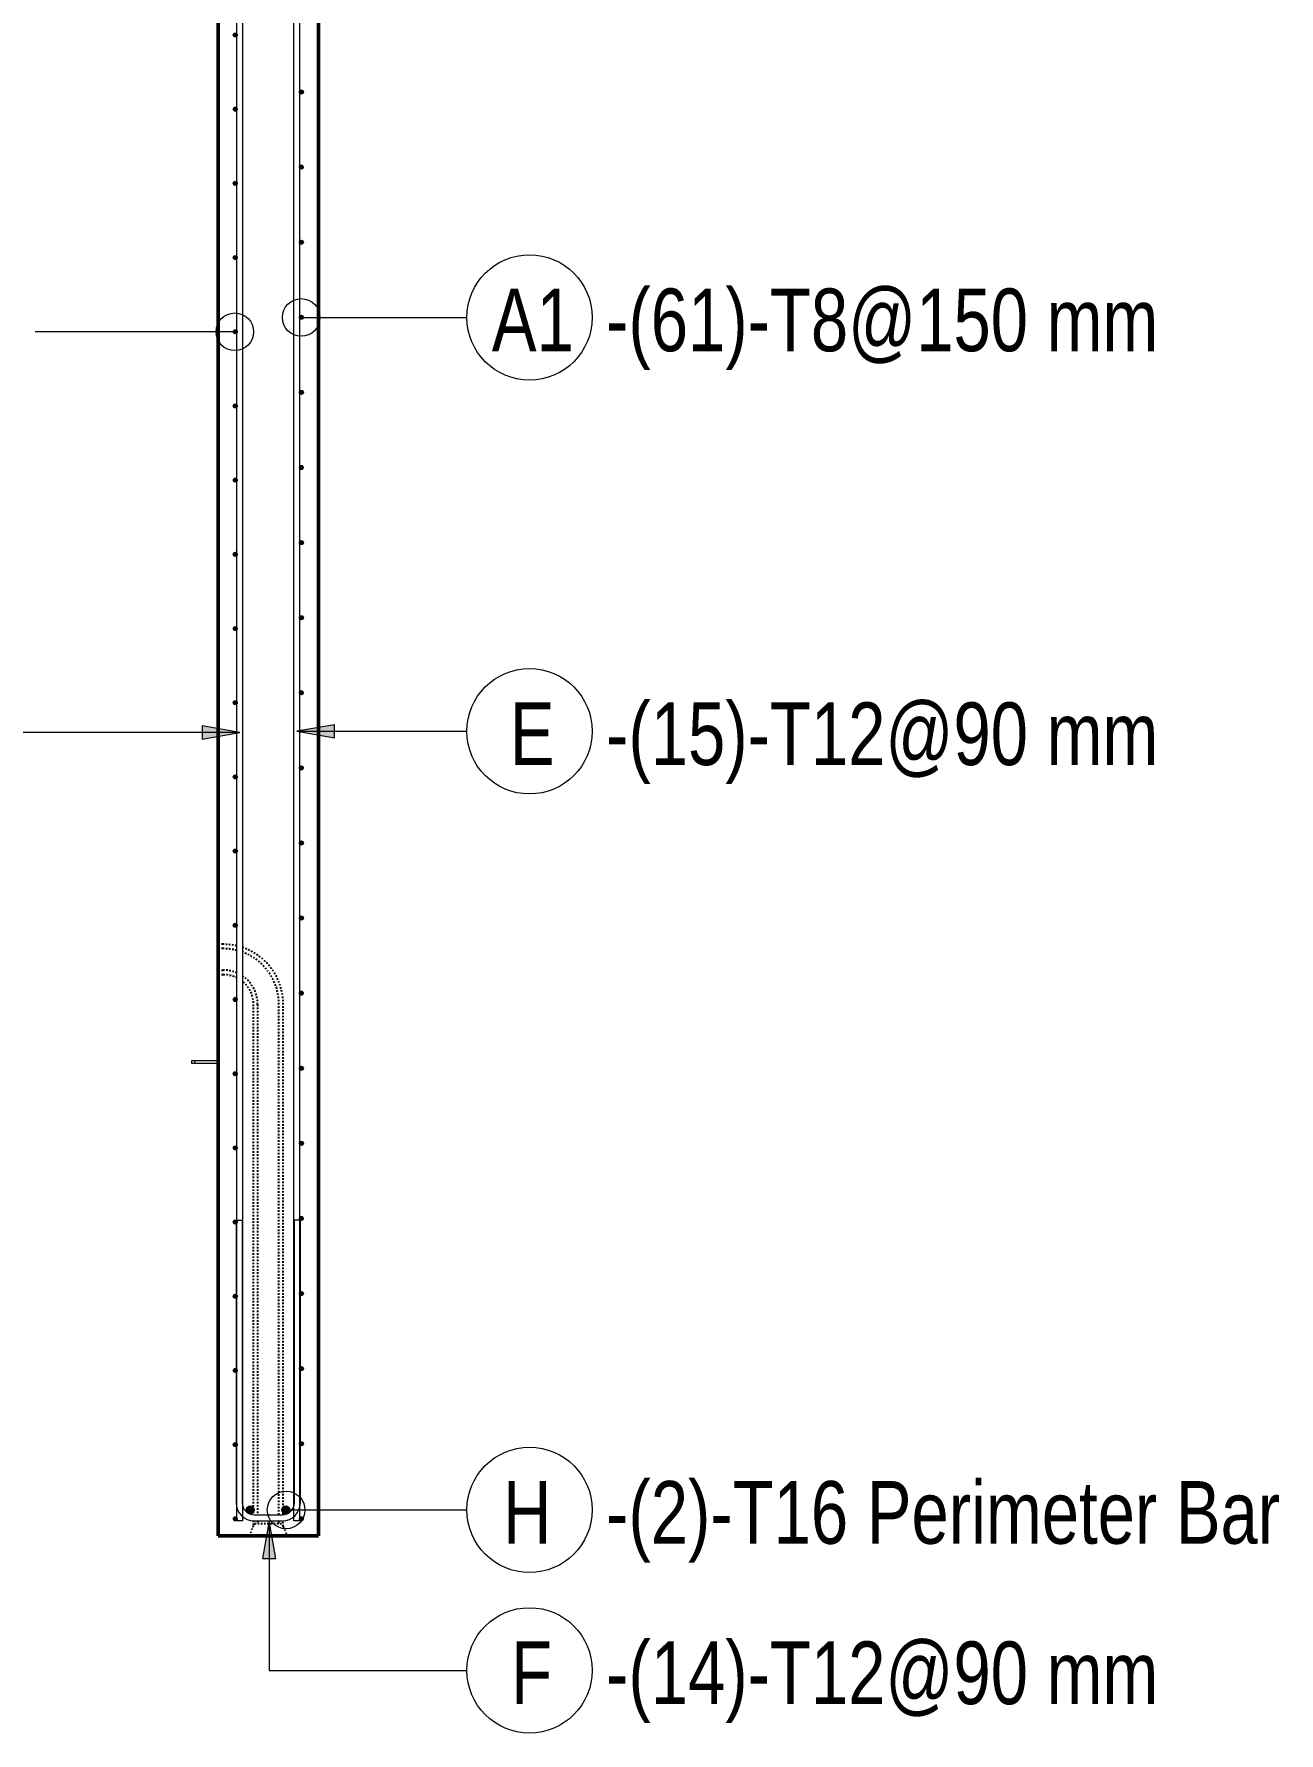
# Model space of a CAD drawing. Header units: millimetres. Extents: x -22025 to -1429, y -2879 to 29261.
# Drawn here: x -13966 to -11481, y -1788 to 1601 of the extents above; entities that cross this region are included whole.
import ezdxf

# ---------------------------------------------------------------- set-up
doc = ezdxf.new("R2010")
doc.units = ezdxf.units.MM
doc.linetypes.add('Dash', pattern=[6.36, 3.18, -3.18])
for name, color, linetype, lineweight in [('A-GENM', 13, 'Continuous', 18), ('A-WALL', 113, 'Continuous', 25), ('A-WALL-HDLN', 110, 'Dash', 25), ('S-RBAR', 171, 'Continuous', 18), ('S-RBAR-IDEN', 171, 'Continuous', 9)]:
    doc.layers.add(name, color=color, linetype=linetype, lineweight=lineweight)
doc.styles.add('Nirmala UI Semilight', font='NirmalaS.ttf', dxfattribs={"width": 0.8, "height": 125})

# ---------------------------------------------------------------- blocks, each defined once
blk = doc.blocks.new('RR spread anchor face based - RR-SA-1_4-160-2134593-Elevation Right Copy 1')
at = {"layer": 'A-GENM'}
for p, q in [((2458.8, -447), (2463.8, -447)), ((2458.8, -453), (2458.8, -447)), ((2463.8, -453), (2458.8, -453)), ((2463.8, -447), (2511.2, -447)), ((2463.8, -447), (2463.8, -453)), ((2511.2, -453), (2463.8, -453))]:
    blk.add_line(p, q, dxfattribs=at)
blk = doc.blocks.new('M_Rebar Tag_rfa Dimension - ARROW-793927-Elevation Right Copy 1')
at = {"layer": 'S-RBAR-IDEN'}
blk.add_circle((3132.6, -1663.2), 125, dxfattribs=at)
blk = doc.blocks.new('M_Rebar Tag_rfa Dimension - DOT 1_5-793931-Elevation Right Copy 1')
at = {"layer": 'S-RBAR-IDEN'}
blk.add_circle((3132.6, -1343.2), 125, dxfattribs=at)

msp = doc.modelspace()

# ---------------------------------------------------------------- hatches: boundary and pattern name
at = {"layer": 'S-RBAR'}
h = msp.add_hatch(color=256, dxfattribs=at)
edge = h.paths.add_edge_path()
edge.add_arc((-13564.32797, 1598.67213), 4, 0, 360)
for points in [[(-13564.32797, 1594.67213), (-13560.32797, 1598.67213), (-13564.32797, 1602.67213), (-13568.32797, 1598.67213)], [(-13432.32797, 1480.88552), (-13428.32797, 1484.88552), (-13432.32797, 1488.88552), (-13436.32797, 1484.88552)], [(-13564.32797, 1446.68852), (-13560.32797, 1450.68852), (-13564.32797, 1454.68852), (-13568.32797, 1450.68852)], [(-13432.32797, 1331.10207), (-13428.32797, 1335.10207), (-13432.32797, 1339.10207), (-13436.32797, 1335.10207)], [(-13564.32797, 1298.70492), (-13560.32797, 1302.70492), (-13564.32797, 1306.70492), (-13568.32797, 1302.70492)], [(-13432.32797, 1181.31863), (-13428.32797, 1185.31863), (-13432.32797, 1189.31863), (-13436.32797, 1185.31863)], [(-13564.32797, 1150.72131), (-13560.32797, 1154.72131), (-13564.32797, 1158.72131), (-13568.32797, 1154.72131)], [(-13432.32797, 1031.53518), (-13428.32797, 1035.53518), (-13432.32797, 1039.53518), (-13436.32797, 1035.53518)], [(-13564.32797, 1002.7377), (-13560.32797, 1006.7377), (-13564.32797, 1010.7377), (-13568.32797, 1006.7377)], [(-13432.32797, 881.75173), (-13428.32797, 885.75173), (-13432.32797, 889.75173), (-13436.32797, 885.75173)], [(-13564.32797, 854.7541), (-13560.32797, 858.7541), (-13564.32797, 862.7541), (-13568.32797, 858.7541)], [(-13564.32797, 706.77049), (-13560.32797, 710.77049), (-13564.32797, 714.77049), (-13568.32797, 710.77049)], [(-13432.32797, 731.96828), (-13428.32797, 735.96828), (-13432.32797, 739.96828), (-13436.32797, 735.96828)], [(-13432.32797, 582.18483), (-13428.32797, 586.18483), (-13432.32797, 590.18483), (-13436.32797, 586.18483)], [(-13564.32797, 558.78689), (-13560.32797, 562.78689), (-13564.32797, 566.78689), (-13568.32797, 562.78689)], [(-13564.32797, 410.80328), (-13560.32797, 414.80328), (-13564.32797, 418.80328), (-13568.32797, 414.80328)], [(-13432.32797, 432.40138), (-13428.32797, 436.40138), (-13432.32797, 440.40138), (-13436.32797, 436.40138)], [(-13432.32797, 282.61793), (-13428.32797, 286.61793), (-13432.32797, 290.61793), (-13436.32797, 286.61793)], [(-13564.32797, 262.81967), (-13560.32797, 266.81967), (-13564.32797, 270.81967), (-13568.32797, 266.81967)], [(-13432.32797, 132.83449), (-13428.32797, 136.83449), (-13432.32797, 140.83449), (-13436.32797, 136.83449)], [(-13564.32797, 114.83607), (-13560.32797, 118.83607), (-13564.32797, 122.83607), (-13568.32797, 118.83607)], [(-13564.32797, -33.14754), (-13560.32797, -29.14754), (-13564.32797, -25.14754), (-13568.32797, -29.14754)], [(-13432.32797, -16.94896), (-13428.32797, -12.94896), (-13432.32797, -8.94896), (-13436.32797, -12.94896), (-13434.71035, -14.56659)], [(-13432.32797, -166.73241), (-13428.32797, -162.73241), (-13432.32797, -158.73241), (-13436.32797, -162.73241)], [(-13564.32797, -181.13115), (-13560.32797, -177.13115), (-13564.32797, -173.13115), (-13568.32797, -177.13115)], [(-13564.32797, -329.11475), (-13560.32797, -325.11475), (-13564.32797, -321.11475), (-13568.32797, -325.11475)], [(-13432.32797, -316.51586), (-13428.32797, -312.51586), (-13432.32797, -308.51586), (-13436.32797, -312.51586)], [(-13564.32797, -477.09836), (-13560.32797, -473.09836), (-13564.32797, -469.09836), (-13568.32797, -473.09836)], [(-13432.32797, -466.29931), (-13428.32797, -462.29931), (-13432.32797, -458.29931), (-13436.32797, -462.29931)], [(-13432.32797, -616.08276), (-13428.32797, -612.08276), (-13432.32797, -608.08276), (-13436.32797, -612.08276)], [(-13564.32797, -625.08197), (-13560.32797, -621.08197), (-13564.32797, -617.08197), (-13568.32797, -621.08197)], [(-13564.32797, -773.06557), (-13560.32797, -769.06557), (-13564.32797, -765.06557), (-13568.32797, -769.06557)], [(-13432.32797, -765.86621), (-13428.32797, -761.86621), (-13432.32797, -757.86621), (-13436.32797, -761.86621)], [(-13564.32797, -921.04918), (-13560.32797, -917.04918), (-13564.32797, -913.04918), (-13568.32797, -917.04918)], [(-13432.32797, -915.64965), (-13428.32797, -911.64965), (-13432.32797, -907.64965), (-13436.32797, -911.64965)], [(-13564.32797, -1069.03279), (-13560.32797, -1065.03279), (-13564.32797, -1061.03279), (-13568.32797, -1065.03279)], [(-13432.32797, -1065.4331), (-13428.32797, -1061.4331), (-13432.32797, -1057.4331), (-13436.32797, -1061.4331)], [(-13564.32797, -1217.01639), (-13560.32797, -1213.01639), (-13564.32797, -1209.01639), (-13568.32797, -1213.01639)], [(-13432.32797, -1215.21655), (-13428.32797, -1211.21655), (-13432.32797, -1207.21655), (-13436.32797, -1211.21655)], [(-13531.87935, -1350.85823), (-13526.35149, -1343.24978), (-13531.87935, -1335.64133), (-13540.82362, -1338.5475), (-13540.82362, -1347.95206), (-13539.4926, -1348.38454)], [(-13461.06757, -1350.85823), (-13455.5397, -1343.24978), (-13461.06757, -1335.64133), (-13470.01184, -1338.5475), (-13470.01184, -1347.95206)], [(-13564.32797, -1365), (-13560.32797, -1361), (-13564.32797, -1357), (-13568.32797, -1361)], [(-13432.32797, -1365), (-13428.32797, -1361), (-13432.32797, -1357), (-13436.32797, -1361)]]:
    msp.add_hatch(color=256, dxfattribs=at).paths.add_polyline_path(points)
h = msp.add_hatch(color=256, dxfattribs=at)
edge = h.paths.add_edge_path()
edge.add_arc((-13432.32797, 1484.88552), 4, 0, 360)
h = msp.add_hatch(color=256, dxfattribs=at)
edge = h.paths.add_edge_path()
edge.add_arc((-13564.32797, 1450.68852), 4, 0, 360)
h = msp.add_hatch(color=256, dxfattribs=at)
edge = h.paths.add_edge_path()
edge.add_arc((-13432.32797, 1335.10207), 4, 0, 360)
h = msp.add_hatch(color=256, dxfattribs=at)
edge = h.paths.add_edge_path()
edge.add_arc((-13564.32797, 1302.70492), 4, 0, 360)
h = msp.add_hatch(color=256, dxfattribs=at)
edge = h.paths.add_edge_path()
edge.add_arc((-13432.32797, 1185.31863), 4, 0, 360)
h = msp.add_hatch(color=256, dxfattribs=at)
edge = h.paths.add_edge_path()
edge.add_arc((-13564.32797, 1154.72131), 4, 0, 360)
h = msp.add_hatch(color=256, dxfattribs=at)
edge = h.paths.add_edge_path()
edge.add_arc((-13432.32797, 1035.53518), 4, 0, 360)
h = msp.add_hatch(color=256, dxfattribs=at)
edge = h.paths.add_edge_path()
edge.add_arc((-13564.32797, 1006.7377), 4, 0, 360)
h = msp.add_hatch(color=256, dxfattribs=at)
edge = h.paths.add_edge_path()
edge.add_arc((-13432.32797, 885.75173), 4, 0, 360)
h = msp.add_hatch(color=256, dxfattribs=at)
edge = h.paths.add_edge_path()
edge.add_arc((-13564.32797, 858.7541), 4, 0, 360)
h = msp.add_hatch(color=256, dxfattribs=at)
edge = h.paths.add_edge_path()
edge.add_arc((-13564.32797, 710.77049), 4, 0, 360)
h = msp.add_hatch(color=256, dxfattribs=at)
edge = h.paths.add_edge_path()
edge.add_arc((-13432.32797, 735.96828), 4, 0, 360)
h = msp.add_hatch(color=256, dxfattribs=at)
edge = h.paths.add_edge_path()
edge.add_arc((-13432.32797, 586.18483), 4, 0, 360)
h = msp.add_hatch(color=256, dxfattribs=at)
edge = h.paths.add_edge_path()
edge.add_arc((-13564.32797, 562.78689), 4, 0, 360)
h = msp.add_hatch(color=256, dxfattribs=at)
edge = h.paths.add_edge_path()
edge.add_arc((-13564.32797, 414.80328), 4, 0, 360)
h = msp.add_hatch(color=256, dxfattribs=at)
edge = h.paths.add_edge_path()
edge.add_arc((-13432.32797, 436.40138), 4, 0, 360)
h = msp.add_hatch(color=256, dxfattribs=at)
edge = h.paths.add_edge_path()
edge.add_arc((-13432.32797, 286.61793), 4, 0, 360)
h = msp.add_hatch(color=256, dxfattribs=at)
edge = h.paths.add_edge_path()
edge.add_arc((-13564.32797, 266.81967), 4, 0, 360)
h = msp.add_hatch(color=256, dxfattribs=at)
edge = h.paths.add_edge_path()
edge.add_arc((-13432.32797, 136.83449), 4, 0, 360)
h = msp.add_hatch(color=256, dxfattribs=at)
edge = h.paths.add_edge_path()
edge.add_arc((-13564.32797, 118.83607), 4, 0, 360)
h = msp.add_hatch(color=256, dxfattribs=at)
edge = h.paths.add_edge_path()
edge.add_arc((-13564.32797, -29.14754), 4, 0, 360)
h = msp.add_hatch(color=256, dxfattribs=at)
edge = h.paths.add_edge_path()
edge.add_arc((-13432.32797, -12.94896), 4, 0, 360)
h = msp.add_hatch(color=256, dxfattribs=at)
edge = h.paths.add_edge_path()
edge.add_arc((-13432.32797, -162.73241), 4, 0, 360)
h = msp.add_hatch(color=256, dxfattribs=at)
edge = h.paths.add_edge_path()
edge.add_arc((-13564.32797, -177.13115), 4, 0, 360)
h = msp.add_hatch(color=256, dxfattribs=at)
edge = h.paths.add_edge_path()
edge.add_arc((-13564.32797, -325.11475), 4, 0, 360)
h = msp.add_hatch(color=256, dxfattribs=at)
edge = h.paths.add_edge_path()
edge.add_arc((-13432.32797, -312.51586), 4, 0, 360)
h = msp.add_hatch(color=256, dxfattribs=at)
edge = h.paths.add_edge_path()
edge.add_arc((-13564.32797, -473.09836), 4, 0, 360)
h = msp.add_hatch(color=256, dxfattribs=at)
edge = h.paths.add_edge_path()
edge.add_arc((-13432.32797, -462.29931), 4, 0, 360)
h = msp.add_hatch(color=256, dxfattribs=at)
edge = h.paths.add_edge_path()
edge.add_arc((-13432.32797, -612.08276), 4, 0, 360)
h = msp.add_hatch(color=256, dxfattribs=at)
edge = h.paths.add_edge_path()
edge.add_arc((-13564.32797, -621.08197), 4, 0, 360)
h = msp.add_hatch(color=256, dxfattribs=at)
edge = h.paths.add_edge_path()
edge.add_arc((-13564.32797, -769.06557), 4, 0, 360)
h = msp.add_hatch(color=256, dxfattribs=at)
edge = h.paths.add_edge_path()
edge.add_arc((-13432.32797, -761.86621), 4, 0, 360)
h = msp.add_hatch(color=256, dxfattribs=at)
edge = h.paths.add_edge_path()
edge.add_arc((-13564.32797, -917.04918), 4, 0, 360)
h = msp.add_hatch(color=256, dxfattribs=at)
edge = h.paths.add_edge_path()
edge.add_arc((-13432.32797, -911.64965), 4, 0, 360)
h = msp.add_hatch(color=256, dxfattribs=at)
edge = h.paths.add_edge_path()
edge.add_arc((-13564.32797, -1065.03279), 4, 0, 360)
h = msp.add_hatch(color=256, dxfattribs=at)
edge = h.paths.add_edge_path()
edge.add_arc((-13432.32797, -1061.4331), 4, 0, 360)
h = msp.add_hatch(color=256, dxfattribs=at)
edge = h.paths.add_edge_path()
edge.add_arc((-13564.32797, -1213.01639), 4, 0, 360)
h = msp.add_hatch(color=256, dxfattribs=at)
edge = h.paths.add_edge_path()
edge.add_arc((-13432.32797, -1211.21655), 4, 0, 360)
h = msp.add_hatch(color=256, dxfattribs=at)
edge = h.paths.add_edge_path()
edge.add_arc((-13534.35149, -1343.24978), 8, 0, 360)
h = msp.add_hatch(color=256, dxfattribs=at)
edge = h.paths.add_edge_path()
edge.add_arc((-13463.5397, -1343.24978), 8, 0, 360)
h = msp.add_hatch(color=256, dxfattribs=at)
edge = h.paths.add_edge_path()
edge.add_arc((-13564.32797, -1361), 4, 0, 360)
h = msp.add_hatch(color=256, dxfattribs=at)
edge = h.paths.add_edge_path()
edge.add_arc((-13432.32797, -1361), 4, 0, 360)
at = {"layer": 'S-RBAR-IDEN'}
for points in [[(-13555.22721, 207.64758), (-13630.22721, 220.8721), (-13630.22721, 194.42305)], [(-13441.42873, 209.81736), (-13366.42873, 196.59284), (-13366.42873, 223.04189)], [(-13496.44635, -1365), (-13509.67087, -1440), (-13483.22183, -1440)]]:
    msp.add_hatch(color=256, dxfattribs=at).paths.add_polyline_path(points)

# ---------------------------------------------------------------- linework, layer by layer
at = {"layer": 'A-WALL', "lineweight": 50}
for p, q in [((-13398.32797, -1395), (-13398.32797, 3650)), ((-13598.32797, 3035), (-13598.32797, -1395)), ((-13598.32797, -1395), (-13398.32797, -1395))]:
    msp.add_line(p, q, dxfattribs=at)
at = {"layer": 'A-WALL-HDLN'}
for p, q in [((-13588.32797, -215), (-13598.32797, -215)), ((-13588.32797, -223.68175), (-13598.32797, -223.68175)), ((-13598.32797, -266.31825), (-13588.32797, -266.31825)), ((-13598.32797, -275), (-13588.32797, -275)), ((-13528.32797, -335), (-13528.32797, -1352.7367)), ((-13519.64622, -335), (-13519.64622, -1353)), ((-13477.00972, -1353), (-13477.00972, -335)), ((-13468.32797, -1352.7367), (-13468.32797, -335)), ((-13535.82797, -1395), (-13528.34635, -1376.29595)), ((-13528.32797, -1364.7367), (-13528.32797, -1376.25)), ((-13525.82797, -1370), (-13470.82797, -1370)), ((-13519.64622, -1365), (-13519.64622, -1370)), ((-13477.00972, -1370), (-13477.00972, -1365)), ((-13468.32797, -1376.25), (-13468.32797, -1364.7367)), ((-13468.30959, -1376.29595), (-13460.82797, -1395))]:
    msp.add_line(p, q, dxfattribs=at)
at = {"layer": 'A-WALL-HDLN', "flags": 128}
for points in [[(-13561.22721, -218.12436), (-13563.21933, -217.65625), (-13567.93191, -216.74603), (-13572.67713, -216.025), (-13577.44738, -215.4943), (-13582.23503, -215.15478), (-13587.03244, -215.00699), (-13588.32797, -215)], [(-13468.32797, -335), (-13468.42396, -330.20128), (-13468.71177, -325.41024), (-13469.19093, -320.63454), (-13469.8607, -315.88182), (-13470.71998, -311.15968), (-13471.76741, -306.47568), (-13473.00132, -301.83732), (-13474.41972, -297.25201), (-13476.02035, -292.72709), (-13477.80065, -288.2698), (-13479.75777, -283.88726), (-13481.88858, -279.5865), (-13484.18967, -275.37438), (-13486.65736, -271.25766), (-13489.2877, -267.2429), (-13492.07648, -263.33655), (-13495.01924, -259.54484), (-13498.11128, -255.87384), (-13501.34765, -252.32943), (-13504.72317, -248.91727), (-13508.23243, -245.64283), (-13511.86983, -242.51133), (-13515.62955, -239.52781), (-13519.50557, -236.69701), (-13523.49169, -234.02348), (-13527.58154, -231.51149), (-13531.76857, -229.16506), (-13536.04608, -226.98795), (-13540.40723, -224.98363), (-13544.84504, -223.15531), (-13549.22721, -221.55174)], [(-13588.32797, -275), (-13585.92861, -275.04799), (-13583.53309, -275.1919), (-13581.14524, -275.43148), (-13578.76888, -275.76636), (-13576.40781, -276.19601), (-13574.06581, -276.71972), (-13571.74663, -277.33667), (-13569.45398, -278.04587), (-13567.19152, -278.84619), (-13564.96287, -279.73634), (-13562.7716, -280.7149), (-13561.22721, -281.48007)], [(-13548.76489, -289.89166), (-13546.99268, -291.50984), (-13545.28661, -293.1976), (-13543.64938, -294.95223), (-13542.08364, -296.77093), (-13540.59187, -298.65079), (-13539.17648, -300.5888), (-13537.83971, -302.58186), (-13536.58372, -304.62678), (-13535.4105, -306.7203), (-13534.32194, -308.85905), (-13533.31978, -311.03963), (-13532.40563, -313.25853), (-13531.58093, -315.51222), (-13530.84702, -317.79709), (-13530.20506, -320.10947), (-13529.65609, -322.44568), (-13529.20099, -324.80197), (-13528.84047, -327.17458), (-13528.57512, -329.5597), (-13528.40536, -331.95353), (-13528.33147, -334.35223), (-13528.32797, -335)], [(-13525.82797, -1370), (-13526.91301, -1372.71259), (-13527.69632, -1374.67088), (-13528.16964, -1375.85417), (-13528.31225, -1376.21069)], [(-13468.34369, -1376.21069), (-13468.4863, -1375.85417), (-13468.95962, -1374.67088), (-13469.74293, -1372.71259), (-13470.82797, -1370)]]:
    msp.add_lwpolyline(points, dxfattribs=at)
at = {"layer": 'A-WALL-HDLN'}
for radius, start, end in [(111.31825, 75.89055045, 90), (111.31825, 360, 69.25122904), (68.68175, 66.55620379, 90), (68.68175, 0, 54.98059805)]:
    msp.add_arc((-13588.32797, -335), radius, start, end, dxfattribs=at)
at = {"layer": 'S-RBAR'}
for p, q in [((-13561.22721, -1365), (-13561.22721, 7670)), ((-13549.22721, -1365), (-13549.22721, 7670)), ((-13447.42873, -1365), (-13447.42873, 7629.60692)), ((-13435.42873, -1365), (-13435.42873, 7629.60692)), ((-13564.32797, 1602.67213), (-13568.32797, 1598.67213)), ((-13568.32797, 1598.67213), (-13564.32797, 1594.67213)), ((-13560.32797, 1598.67213), (-13564.32797, 1602.67213)), ((-13564.32797, 1594.67213), (-13560.32797, 1598.67213)), ((-13432.32797, 1488.88552), (-13436.32797, 1484.88552)), ((-13436.32797, 1484.88552), (-13432.32797, 1480.88552)), ((-13428.32797, 1484.88552), (-13432.32797, 1488.88552)), ((-13432.32797, 1480.88552), (-13428.32797, 1484.88552)), ((-13564.32797, 1454.68852), (-13568.32797, 1450.68852)), ((-13568.32797, 1450.68852), (-13564.32797, 1446.68852)), ((-13560.32797, 1450.68852), (-13564.32797, 1454.68852)), ((-13564.32797, 1446.68852), (-13560.32797, 1450.68852)), ((-13432.32797, 1339.10207), (-13436.32797, 1335.10207)), ((-13436.32797, 1335.10207), (-13432.32797, 1331.10207)), ((-13428.32797, 1335.10207), (-13432.32797, 1339.10207)), ((-13432.32797, 1331.10207), (-13428.32797, 1335.10207)), ((-13564.32797, 1306.70492), (-13568.32797, 1302.70492)), ((-13568.32797, 1302.70492), (-13564.32797, 1298.70492)), ((-13560.32797, 1302.70492), (-13564.32797, 1306.70492)), ((-13564.32797, 1298.70492), (-13560.32797, 1302.70492)), ((-13432.32797, 1189.31863), (-13436.32797, 1185.31863)), ((-13428.32797, 1185.31863), (-13432.32797, 1189.31863)), ((-13564.32797, 1158.72131), (-13568.32797, 1154.72131)), ((-13568.32797, 1154.72131), (-13564.32797, 1150.72131)), ((-13560.32797, 1154.72131), (-13564.32797, 1158.72131)), ((-13564.32797, 1150.72131), (-13560.32797, 1154.72131)), ((-13436.32797, 1185.31863), (-13432.32797, 1181.31863)), ((-13432.32797, 1181.31863), (-13428.32797, 1185.31863)), ((-13432.32797, 1039.53518), (-13436.32797, 1035.53518)), ((-13436.32797, 1035.53518), (-13432.32797, 1031.53518)), ((-13428.32797, 1035.53518), (-13432.32797, 1039.53518)), ((-13432.32797, 1031.53518), (-13428.32797, 1035.53518)), ((-13564.32797, 1010.7377), (-13568.32797, 1006.7377)), ((-13568.32797, 1006.7377), (-13564.32797, 1002.7377)), ((-13560.32797, 1006.7377), (-13564.32797, 1010.7377)), ((-13564.32797, 1002.7377), (-13560.32797, 1006.7377)), ((-13432.32797, 889.75173), (-13436.32797, 885.75173)), ((-13436.32797, 885.75173), (-13432.32797, 881.75173)), ((-13428.32797, 885.75173), (-13432.32797, 889.75173)), ((-13432.32797, 881.75173), (-13428.32797, 885.75173)), ((-13564.32797, 862.7541), (-13568.32797, 858.7541)), ((-13568.32797, 858.7541), (-13564.32797, 854.7541)), ((-13560.32797, 858.7541), (-13564.32797, 862.7541)), ((-13564.32797, 854.7541), (-13560.32797, 858.7541)), ((-13564.32797, 714.77049), (-13568.32797, 710.77049)), ((-13560.32797, 710.77049), (-13564.32797, 714.77049)), ((-13432.32797, 739.96828), (-13436.32797, 735.96828)), ((-13436.32797, 735.96828), (-13432.32797, 731.96828)), ((-13428.32797, 735.96828), (-13432.32797, 739.96828)), ((-13432.32797, 731.96828), (-13428.32797, 735.96828)), ((-13568.32797, 710.77049), (-13564.32797, 706.77049)), ((-13564.32797, 706.77049), (-13560.32797, 710.77049)), ((-13432.32797, 590.18483), (-13436.32797, 586.18483)), ((-13436.32797, 586.18483), (-13432.32797, 582.18483)), ((-13428.32797, 586.18483), (-13432.32797, 590.18483)), ((-13432.32797, 582.18483), (-13428.32797, 586.18483)), ((-13564.32797, 566.78689), (-13568.32797, 562.78689)), ((-13568.32797, 562.78689), (-13564.32797, 558.78689)), ((-13560.32797, 562.78689), (-13564.32797, 566.78689)), ((-13564.32797, 558.78689), (-13560.32797, 562.78689)), ((-13564.32797, 418.80328), (-13568.32797, 414.80328)), ((-13568.32797, 414.80328), (-13564.32797, 410.80328)), ((-13560.32797, 414.80328), (-13564.32797, 418.80328)), ((-13564.32797, 410.80328), (-13560.32797, 414.80328)), ((-13432.32797, 440.40138), (-13436.32797, 436.40138)), ((-13436.32797, 436.40138), (-13432.32797, 432.40138)), ((-13428.32797, 436.40138), (-13432.32797, 440.40138)), ((-13432.32797, 432.40138), (-13428.32797, 436.40138)), ((-13432.32797, 290.61793), (-13436.32797, 286.61793)), ((-13436.32797, 286.61793), (-13432.32797, 282.61793)), ((-13428.32797, 286.61793), (-13432.32797, 290.61793)), ((-13432.32797, 282.61793), (-13428.32797, 286.61793)), ((-13564.32797, 270.81967), (-13568.32797, 266.81967)), ((-13568.32797, 266.81967), (-13564.32797, 262.81967)), ((-13560.32797, 266.81967), (-13564.32797, 270.81967)), ((-13564.32797, 262.81967), (-13560.32797, 266.81967)), ((-13432.32797, 140.83449), (-13436.32797, 136.83449)), ((-13436.32797, 136.83449), (-13432.32797, 132.83449)), ((-13428.32797, 136.83449), (-13432.32797, 140.83449)), ((-13432.32797, 132.83449), (-13428.32797, 136.83449)), ((-13564.32797, 122.83607), (-13568.32797, 118.83607)), ((-13568.32797, 118.83607), (-13564.32797, 114.83607)), ((-13560.32797, 118.83607), (-13564.32797, 122.83607)), ((-13564.32797, 114.83607), (-13560.32797, 118.83607)), ((-13564.32797, -25.14754), (-13568.32797, -29.14754)), ((-13568.32797, -29.14754), (-13564.32797, -33.14754)), ((-13560.32797, -29.14754), (-13564.32797, -25.14754)), ((-13564.32797, -33.14754), (-13560.32797, -29.14754)), ((-13432.32797, -8.94896), (-13436.32797, -12.94896)), ((-13436.32797, -12.94896), (-13434.71035, -14.56659)), ((-13434.71035, -14.56659), (-13432.32797, -16.94896)), ((-13428.32797, -12.94896), (-13432.32797, -8.94896)), ((-13432.32797, -16.94896), (-13428.32797, -12.94896)), ((-13432.32797, -158.73241), (-13436.32797, -162.73241)), ((-13436.32797, -162.73241), (-13432.32797, -166.73241)), ((-13428.32797, -162.73241), (-13432.32797, -158.73241)), ((-13432.32797, -166.73241), (-13428.32797, -162.73241)), ((-13564.32797, -173.13115), (-13568.32797, -177.13115)), ((-13568.32797, -177.13115), (-13564.32797, -181.13115)), ((-13560.32797, -177.13115), (-13564.32797, -173.13115)), ((-13564.32797, -181.13115), (-13560.32797, -177.13115)), ((-13564.32797, -321.11475), (-13568.32797, -325.11475)), ((-13568.32797, -325.11475), (-13564.32797, -329.11475)), ((-13560.32797, -325.11475), (-13564.32797, -321.11475)), ((-13564.32797, -329.11475), (-13560.32797, -325.11475)), ((-13432.32797, -308.51586), (-13436.32797, -312.51586)), ((-13436.32797, -312.51586), (-13432.32797, -316.51586)), ((-13428.32797, -312.51586), (-13432.32797, -308.51586)), ((-13432.32797, -316.51586), (-13428.32797, -312.51586)), ((-13564.32797, -469.09836), (-13568.32797, -473.09836)), ((-13568.32797, -473.09836), (-13564.32797, -477.09836)), ((-13560.32797, -473.09836), (-13564.32797, -469.09836)), ((-13564.32797, -477.09836), (-13560.32797, -473.09836)), ((-13432.32797, -458.29931), (-13436.32797, -462.29931)), ((-13436.32797, -462.29931), (-13432.32797, -466.29931)), ((-13428.32797, -462.29931), (-13432.32797, -458.29931)), ((-13432.32797, -466.29931), (-13428.32797, -462.29931)), ((-13432.32797, -608.08276), (-13436.32797, -612.08276)), ((-13428.32797, -612.08276), (-13432.32797, -608.08276)), ((-13564.32797, -617.08197), (-13568.32797, -621.08197)), ((-13568.32797, -621.08197), (-13564.32797, -625.08197)), ((-13560.32797, -621.08197), (-13564.32797, -617.08197)), ((-13564.32797, -625.08197), (-13560.32797, -621.08197)), ((-13436.32797, -612.08276), (-13432.32797, -616.08276)), ((-13432.32797, -616.08276), (-13428.32797, -612.08276)), ((-13564.32797, -765.06557), (-13568.32797, -769.06557)), ((-13568.32797, -769.06557), (-13564.32797, -773.06557)), ((-13560.32797, -769.06557), (-13564.32797, -765.06557)), ((-13564.32797, -773.06557), (-13560.32797, -769.06557)), ((-13562.32797, -765), (-13562.32797, -1329)), ((-13562.32797, -765), (-13550.32797, -765)), ((-13550.32797, -765), (-13550.32797, -1329)), ((-13434.32797, -765), (-13446.32797, -765)), ((-13446.32797, -1329), (-13446.32797, -765)), ((-13432.32797, -757.86621), (-13436.32797, -761.86621)), ((-13436.32797, -761.86621), (-13432.32797, -765.86621)), ((-13434.32797, -1329), (-13434.32797, -765)), ((-13428.32797, -761.86621), (-13432.32797, -757.86621)), ((-13432.32797, -765.86621), (-13428.32797, -761.86621)), ((-13564.32797, -913.04918), (-13568.32797, -917.04918)), ((-13560.32797, -917.04918), (-13564.32797, -913.04918)), ((-13432.32797, -907.64965), (-13436.32797, -911.64965)), ((-13436.32797, -911.64965), (-13432.32797, -915.64965)), ((-13428.32797, -911.64965), (-13432.32797, -907.64965)), ((-13432.32797, -915.64965), (-13428.32797, -911.64965)), ((-13568.32797, -917.04918), (-13564.32797, -921.04918)), ((-13564.32797, -921.04918), (-13560.32797, -917.04918)), ((-13564.32797, -1061.03279), (-13568.32797, -1065.03279)), ((-13568.32797, -1065.03279), (-13564.32797, -1069.03279)), ((-13560.32797, -1065.03279), (-13564.32797, -1061.03279)), ((-13564.32797, -1069.03279), (-13560.32797, -1065.03279)), ((-13432.32797, -1057.4331), (-13436.32797, -1061.4331)), ((-13436.32797, -1061.4331), (-13432.32797, -1065.4331)), ((-13428.32797, -1061.4331), (-13432.32797, -1057.4331)), ((-13432.32797, -1065.4331), (-13428.32797, -1061.4331)), ((-13564.32797, -1209.01639), (-13568.32797, -1213.01639)), ((-13568.32797, -1213.01639), (-13564.32797, -1217.01639)), ((-13560.32797, -1213.01639), (-13564.32797, -1209.01639)), ((-13564.32797, -1217.01639), (-13560.32797, -1213.01639)), ((-13432.32797, -1207.21655), (-13436.32797, -1211.21655)), ((-13436.32797, -1211.21655), (-13432.32797, -1215.21655)), ((-13428.32797, -1211.21655), (-13432.32797, -1207.21655)), ((-13432.32797, -1215.21655), (-13428.32797, -1211.21655)), ((-13531.87935, -1335.64133), (-13540.82362, -1338.5475)), ((-13540.82362, -1338.5475), (-13540.82362, -1347.95206)), ((-13540.82362, -1347.95206), (-13539.4926, -1348.38454)), ((-13539.4926, -1348.38454), (-13531.87935, -1350.85823)), ((-13526.35149, -1343.24978), (-13531.87935, -1335.64133)), ((-13531.87935, -1350.85823), (-13526.35149, -1343.24978)), ((-13526.32797, -1353), (-13470.32797, -1353)), ((-13461.06757, -1335.64133), (-13470.01184, -1338.5475)), ((-13470.01184, -1338.5475), (-13470.01184, -1347.95206)), ((-13470.01184, -1347.95206), (-13461.06757, -1350.85823)), ((-13455.5397, -1343.24978), (-13461.06757, -1335.64133)), ((-13461.06757, -1350.85823), (-13455.5397, -1343.24978)), ((-13564.32797, -1357), (-13568.32797, -1361)), ((-13568.32797, -1361), (-13564.32797, -1365)), ((-13560.32797, -1361), (-13564.32797, -1357)), ((-13564.32797, -1365), (-13560.32797, -1361)), ((-13549.22721, -1365), (-13561.22721, -1365)), ((-13526.32797, -1365), (-13470.32797, -1365)), ((-13435.42873, -1365), (-13447.42873, -1365)), ((-13432.32797, -1357), (-13436.32797, -1361)), ((-13436.32797, -1361), (-13432.32797, -1365)), ((-13428.32797, -1361), (-13432.32797, -1357)), ((-13432.32797, -1365), (-13428.32797, -1361))]:
    msp.add_line(p, q, dxfattribs=at)
for centre, radius in [((-13564.32797, 1598.67213), 4), ((-13432.32797, 1484.88552), 4), ((-13564.32797, 1450.68852), 4), ((-13432.32797, 1335.10207), 4), ((-13564.32797, 1302.70492), 4), ((-13432.32797, 1185.31863), 4), ((-13564.32797, 1154.72131), 4), ((-13432.32797, 1035.53518), 4), ((-13564.32797, 1006.7377), 4), ((-13432.32797, 885.75173), 4), ((-13564.32797, 858.7541), 4), ((-13564.32797, 710.77049), 4), ((-13432.32797, 735.96828), 4), ((-13432.32797, 586.18483), 4), ((-13564.32797, 562.78689), 4), ((-13564.32797, 414.80328), 4), ((-13432.32797, 436.40138), 4), ((-13432.32797, 286.61793), 4), ((-13564.32797, 266.81967), 4), ((-13432.32797, 136.83449), 4), ((-13564.32797, 118.83607), 4), ((-13564.32797, -29.14754), 4), ((-13432.32797, -12.94896), 4), ((-13432.32797, -162.73241), 4), ((-13564.32797, -177.13115), 4), ((-13564.32797, -325.11475), 4), ((-13432.32797, -312.51586), 4), ((-13564.32797, -473.09836), 4), ((-13432.32797, -462.29931), 4), ((-13432.32797, -612.08276), 4), ((-13564.32797, -621.08197), 4), ((-13564.32797, -769.06557), 4), ((-13432.32797, -761.86621), 4), ((-13564.32797, -917.04918), 4), ((-13432.32797, -911.64965), 4), ((-13564.32797, -1065.03279), 4), ((-13432.32797, -1061.4331), 4), ((-13564.32797, -1213.01639), 4), ((-13432.32797, -1211.21655), 4), ((-13534.35149, -1343.24978), 8), ((-13463.5397, -1343.24978), 8), ((-13564.32797, -1361), 4), ((-13432.32797, -1361), 4)]:
    msp.add_circle(centre, radius, dxfattribs=at)
for centre, radius, start, end in [((-13526.32797, -1329), 36, 180, 270), ((-13526.32797, -1329), 24, 180, 270), ((-13470.32797, -1329), 24, 270, 0), ((-13470.32797, -1329), 36, 270, 360)]:
    msp.add_arc(centre, radius, start, end, dxfattribs=at)
at = {"layer": 'S-RBAR-IDEN'}
for p, q in [((-13432.67873, 1035.27007), (-13101.88451, 1035.27007)), ((-13565.10834, 1006.7377), (-13963.36135, 1006.7377)), ((-13555.22721, 207.64758), (-14013.76135, 207.64758)), ((-13555.22721, 207.64758), (-13630.22721, 220.8721)), ((-13630.22721, 220.8721), (-13630.22721, 194.42305)), ((-13630.22721, 194.42305), (-13555.22721, 207.64758)), ((-13366.42873, 223.04189), (-13441.42873, 209.81736)), ((-13441.42873, 209.81736), (-13366.42873, 196.59284)), ((-13441.42873, 209.81736), (-13101.88451, 209.81736)), ((-13366.42873, 196.59284), (-13366.42873, 223.04189)), ((-13462.75933, -1343.24978), (-13101.88451, -1343.24978)), ((-13496.44635, -1365), (-13509.67087, -1440)), ((-13483.22183, -1440), (-13496.44635, -1365)), ((-13496.44635, -1365), (-13496.44635, -1663.19808)), ((-13509.67087, -1440), (-13483.22183, -1440)), ((-13496.44635, -1663.19808), (-13101.88451, -1663.19808))]:
    msp.add_line(p, q, dxfattribs=at)
for centre in [(-13432.67873, 1035.27007), (-13565.10834, 1006.7377), (-13462.75933, -1343.24978)]:
    msp.add_circle(centre, 37.5, dxfattribs=at)

# ---------------------------------------------------------------- block references
at = {"layer": 'A-GENM'}
msp.add_blockref('RR spread anchor face based - RR-SA-1_4-160-2134593-Elevation Right Copy 1', (-16109.52414, 0), dxfattribs=at)
at = {"layer": 'S-RBAR-IDEN'}
for name, p in [('M_Rebar Tag_rfa Dimension - DOT 1_5-793931-Elevation Right Copy 1', (-16109.52414, 2378.51986)), ('M_Rebar Tag_rfa Dimension - ARROW-793927-Elevation Right Copy 1', (-16109.52414, 1873.01545)), ('M_Rebar Tag_rfa Dimension - DOT 1_5-793931-Elevation Right Copy 1', (-16109.52414, 0)), ('M_Rebar Tag_rfa Dimension - ARROW-793927-Elevation Right Copy 1', (-16109.52414, 0))]:
    msp.add_blockref(name, p, dxfattribs=at)

# ---------------------------------------------------------------- texts
at = {"layer": 'S-RBAR-IDEN', "char_height": 125, "attachment_point": 1, "style": 'Nirmala UI Semilight'}
for s, insert, width in [('A1', (-13052.24597, 1092.87245), 173.1645), ('-(61)-T8@150 mm', (-12824.12033, 1092.87245), 1301.9405), ('-(15)-T12@90 mm', (-12824.12033, 267.41974), 1301.9405), ('E', (-13016.44597, 267.41974), 86.58225), ('H', (-13029.84597, -1285.64741), 118.64975), ('-(2)-T16 Perimeter Bar', (-12824.12033, -1285.64741), 1603.375), ('F', (-13013.84597, -1605.59571), 80.16875), ('-(14)-T12@90 mm', (-12824.12033, -1605.59571), 1305.14725)]:
    msp.add_mtext(s, dxfattribs=dict(at, insert=insert, width=width))

doc.saveas('drawing.dxf')
